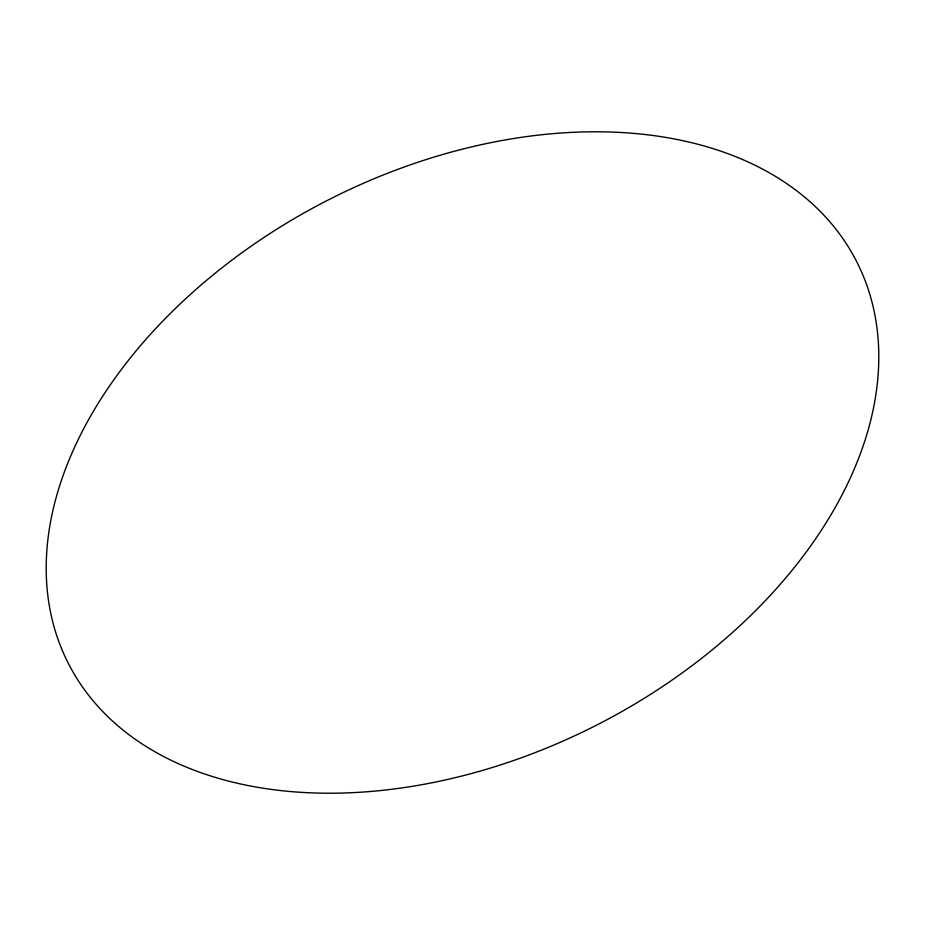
<?xml version="1.0" encoding="UTF-8"?>
<svg xmlns="http://www.w3.org/2000/svg" width="925" height="925" viewBox="0 0 925 925"><rect width="100%" height="100%" fill="white"/><g stroke="black" fill="none" stroke-linecap="round" stroke-linejoin="round"><path stroke-width="1.39" d="M370.393 791.488A442.404 294.878 -27 0 0 860.146 268.793A442.404 294.878 -27 0 0 156.961 327.219A442.404 294.878 -27 0 0 370.393 791.488"/></g></svg>
